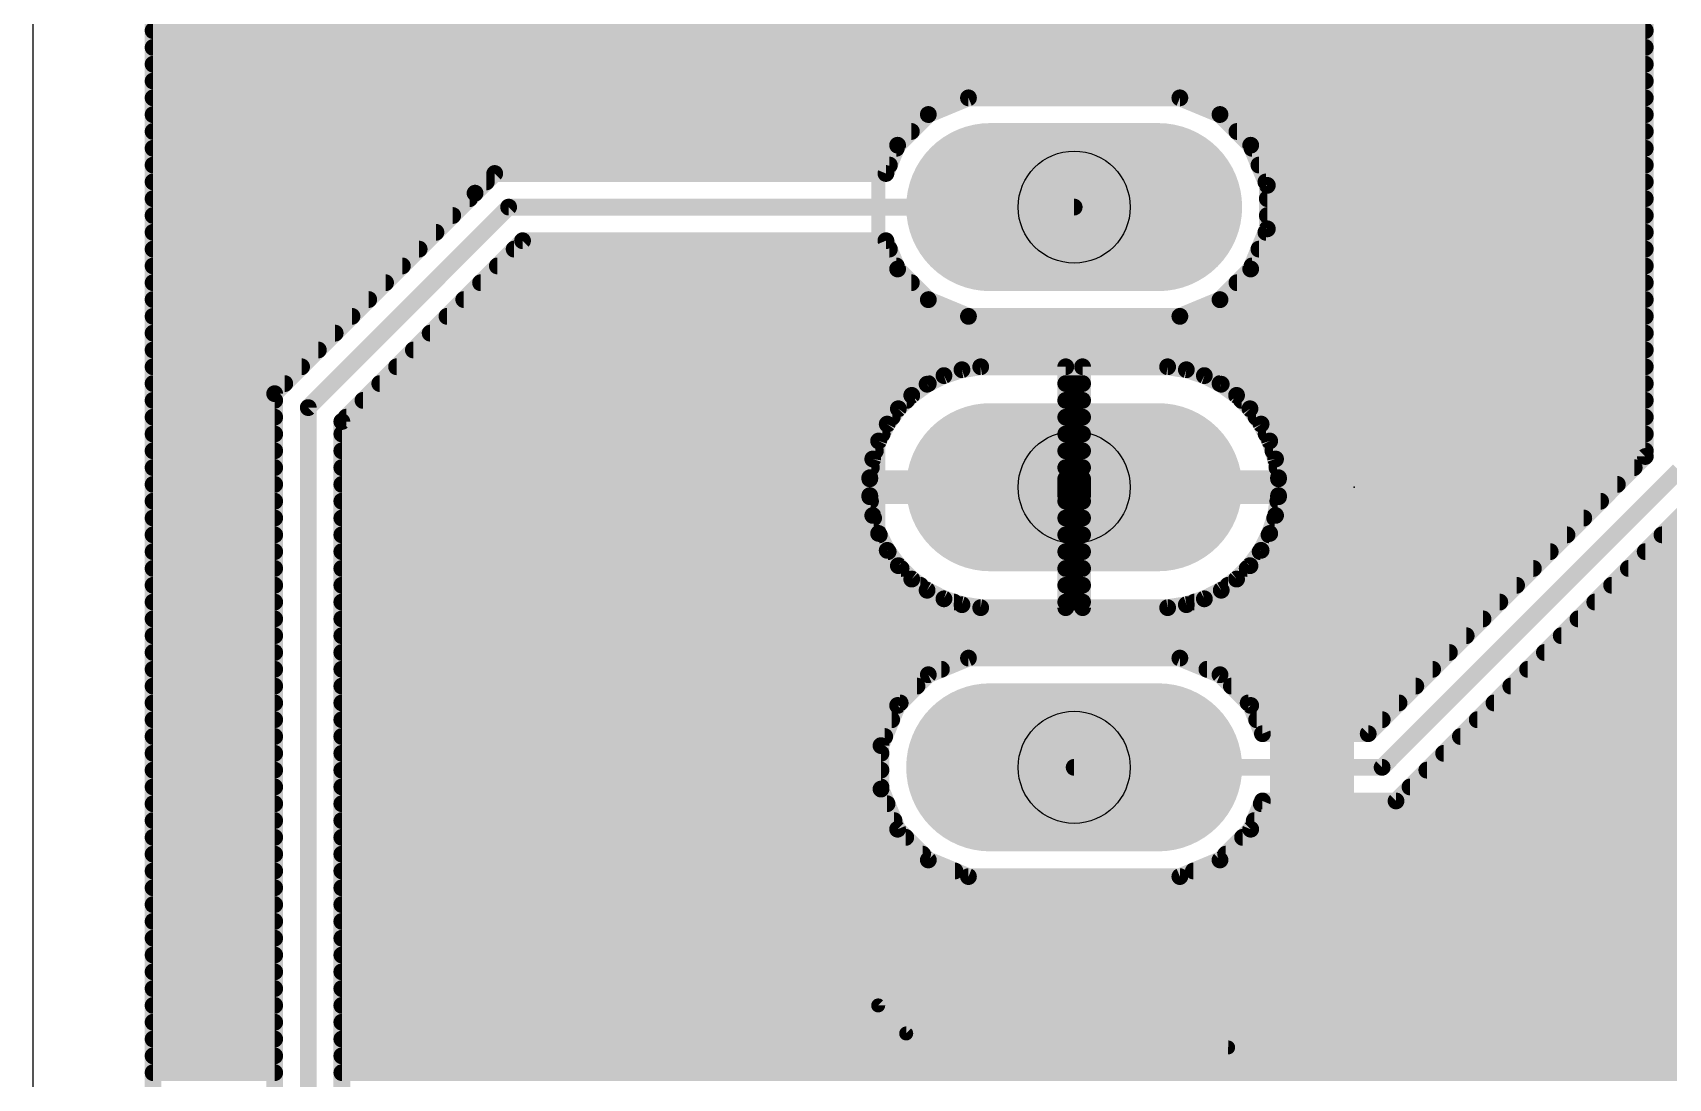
# Model space of a CAD drawing. Extents: x -0.1 to 57, y -0.1 to 41.
# Drawn here: x 0 to 14.84, y 19.91 to 29.39 of the extents above; entities that cross this region are included whole.
import ezdxf

# ---------------------------------------------------------------- set-up
doc = ezdxf.new("R2010")
doc.units = 0
for name, color, linetype in [('16', 175, 'CONTINUOUS'), ('17', 82, 'CONTINUOUS'), ('20', 30, 'CONTINUOUS'), ('21', 253, 'CONTINUOUS'), ('23', 7, 'CONTINUOUS'), ('44', 253, 'CONTINUOUS')]:
    doc.layers.add(name, color=color, linetype=linetype)

# ---------------------------------------------------------------- blocks, each defined once
blk = doc.blocks.new('RECT')
blk.add_solid([(-0.5, -0.5), (0.5, -0.5), (-0.5, 0.5), (0.5, 0.5)])
blk = doc.blocks.new('LONGP100')
at = {"const_width": 1}
blk.add_lwpolyline([(-0.5, 0), (0.5, 0)], dxfattribs=at)
at = {"const_width": 0.5}
for points in [[(-0.5, 0.25, 1), (-0.5, -0.25)], [(0.5, -0.25, 1), (0.5, 0.25)]]:
    blk.add_lwpolyline(points, format="xyb", dxfattribs=at)

msp = doc.modelspace()

# ---------------------------------------------------------------- linework, layer by layer
at = {"layer": '16', "const_width": 0.1524}
for points in [[(1.0922, 1.0929), (1.0922, 39.9078)], [(14.6304, 29.7695), (14.6304, 25.5517)], [(1.0922, 29.4132), (14.6304, 29.4132)], [(1.0922, 29.2608), (14.6304, 29.2608)], [(1.0922, 29.1084), (14.6304, 29.1084)], [(1.0922, 28.956), (14.6304, 28.956)], [(1.0922, 28.8036), (14.6304, 28.8036)], [(8.4898, 28.8036), (8.1257, 28.6528)], [(10.4078, 28.8036), (8.4898, 28.8036)], [(10.7719, 28.6528), (10.4078, 28.8036)], [(1.0922, 28.6512), (8.1241, 28.6512)], [(8.1257, 28.6528), (7.847, 28.3741)], [(11.0506, 28.3741), (10.7719, 28.6528)], [(10.7735, 28.6512), (14.6304, 28.6512)], [(1.0922, 28.4988), (7.9717, 28.4988)], [(10.9259, 28.4988), (14.6304, 28.4988)], [(1.0922, 28.3464), (7.8355, 28.3464)], [(7.847, 28.3741), (7.7408, 28.1178)], [(11.2014, 28.01), (11.0506, 28.3741)], [(11.0621, 28.3464), (14.6304, 28.3464)], [(1.0922, 28.194), (7.7724, 28.194)], [(11.1252, 28.194), (14.6304, 28.194)], [(1.0922, 28.0416), (4.1155, 28.0416)], [(4.1917, 28.1178), (4.0132, 27.9393)], [(7.7408, 28.1178), (4.1917, 28.1178)], [(11.1883, 28.0416), (14.6304, 28.0416)], [(11.2014, 27.616), (11.2014, 28.01)], [(1.0922, 27.8892), (3.9632, 27.8892)], [(4.0132, 27.9392), (2.1952, 26.1212)], [(4.0132, 27.9393), (4.0132, 27.9392)], [(11.2014, 27.8892), (14.6304, 27.8892)], [(1.0922, 27.7368), (3.8108, 27.7368)], [(2.5, 25.995), (4.318, 27.813)], [(4.318, 27.813), (9.4488, 27.813)], [(11.2014, 27.7368), (14.6304, 27.7368)], [(1.0922, 27.5844), (3.6584, 27.5844)], [(11.0506, 27.2519), (11.2014, 27.616)], [(11.1883, 27.5844), (14.6304, 27.5844)], [(1.0922, 27.432), (3.506, 27.432)], [(2.8048, 25.8687), (4.4442, 27.5082)], [(4.368, 27.432), (7.7724, 27.432)], [(4.4442, 27.5082), (7.7408, 27.5082)], [(7.7408, 27.5082), (7.847, 27.2519)], [(11.1252, 27.432), (14.6304, 27.432)], [(1.0922, 27.2796), (3.3536, 27.2796)], [(4.2156, 27.2796), (7.8355, 27.2796)], [(7.847, 27.2519), (8.1257, 26.9732)], [(10.7719, 26.9732), (11.0506, 27.2519)], [(11.0621, 27.2796), (14.6304, 27.2796)], [(1.0922, 27.1272), (3.2012, 27.1272)], [(4.0632, 27.1272), (7.9717, 27.1272)], [(10.9259, 27.1272), (14.6304, 27.1272)], [(1.0922, 26.9748), (3.0488, 26.9748)], [(3.9108, 26.9748), (8.1241, 26.9748)], [(8.1257, 26.9732), (8.4898, 26.8224)], [(10.4078, 26.8224), (10.7719, 26.9732)], [(10.7735, 26.9748), (14.6304, 26.9748)], [(1.0922, 26.8224), (2.8964, 26.8224)], [(3.7584, 26.8224), (8.4898, 26.8224)], [(8.4898, 26.8224), (10.4078, 26.8224)], [(10.4078, 26.8224), (14.6304, 26.8224)], [(1.0922, 26.67), (2.744, 26.67)], [(3.606, 26.67), (14.6304, 26.67)], [(1.0922, 26.5176), (2.5916, 26.5176)], [(3.4536, 26.5176), (14.6304, 26.5176)], [(1.0922, 26.3652), (2.4392, 26.3652)], [(3.3012, 26.3652), (14.6304, 26.3652)], [(8.431, 26.3383), (8.2675, 26.2852)], [(8.6008, 26.3652), (8.431, 26.3383)], [(9.3726, 26.3652), (8.6008, 26.3652)], [(9.3726, 25.3492), (9.3726, 26.3652)], [(10.2968, 26.3652), (9.525, 26.3652)], [(9.525, 26.3652), (9.525, 25.3492)], [(10.4666, 26.3383), (10.2968, 26.3652)], [(10.6301, 26.2852), (10.4666, 26.3383)], [(1.0922, 26.2128), (2.2868, 26.2128)], [(3.1488, 26.2128), (8.1255, 26.2128)], [(8.1144, 26.2071), (7.9753, 26.1061)], [(8.2675, 26.2852), (8.1144, 26.2071)], [(9.3726, 26.2128), (9.525, 26.2128)], [(10.7832, 26.2071), (10.6301, 26.2852)], [(10.7721, 26.2128), (14.6304, 26.2128)], [(10.9223, 26.1061), (10.7832, 26.2071)], [(1.0922, 26.0604), (2.1952, 26.0604)], [(2.1952, 26.1212), (2.1952, 6.1663)], [(2.9964, 26.0604), (7.9296, 26.0604)], [(7.9753, 26.1061), (7.8537, 25.9845)], [(9.3726, 26.0604), (9.525, 26.0604)], [(11.0439, 25.9845), (10.9223, 26.1061)], [(10.968, 26.0604), (14.6304, 26.0604)], [(1.0922, 25.908), (2.1952, 25.908)], [(2.5, 4.1806), (2.5, 25.995)], [(2.844, 25.908), (7.7981, 25.908)], [(7.8537, 25.9845), (7.7527, 25.8454)], [(9.3726, 25.908), (9.525, 25.908)], [(11.1449, 25.8454), (11.0439, 25.9845)], [(11.0995, 25.908), (14.6304, 25.908)], [(1.0922, 25.7556), (2.1952, 25.7556)], [(2.8048, 6.1663), (2.8048, 25.8687)], [(2.8048, 25.7556), (7.7069, 25.7556)], [(7.7527, 25.8454), (7.6746, 25.6923)], [(9.3726, 25.7556), (9.525, 25.7556)], [(11.223, 25.6923), (11.1449, 25.8454)], [(11.1907, 25.7556), (14.6304, 25.7556)], [(1.0922, 25.6032), (2.1952, 25.6032)], [(2.8048, 25.6032), (7.6457, 25.6032)], [(7.6746, 25.6923), (7.6215, 25.5288)], [(9.3726, 25.6032), (9.525, 25.6032)], [(11.2761, 25.5288), (11.223, 25.6923)], [(11.2519, 25.6032), (14.6304, 25.6032)], [(1.0922, 25.4508), (2.1952, 25.4508)], [(2.8048, 25.4508), (7.6091, 25.4508)], [(7.6215, 25.5288), (7.5946, 25.359)], [(9.3726, 25.4508), (9.525, 25.4508)], [(11.303, 25.359), (11.2761, 25.5288)], [(11.2885, 25.4508), (14.5296, 25.4508)], [(14.6304, 25.5517), (12.1165, 23.0378)], [(7.5946, 25.359), (7.5946, 25.3492)], [(7.5946, 25.3492), (9.3726, 25.3492)], [(9.525, 25.3492), (9.3726, 25.3492)], [(9.3726, 25.3492), (9.3726, 25.1968)], [(9.525, 25.1968), (9.525, 25.3492)], [(9.525, 25.3492), (11.303, 25.3492)], [(11.303, 25.3492), (11.303, 25.359)], [(12.2428, 22.733), (14.9352, 25.4254)], [(1.0922, 25.2984), (2.1952, 25.2984)], [(2.8048, 25.2984), (9.3726, 25.2984)], [(9.3726, 25.1968), (7.5946, 25.1968)], [(7.5946, 25.1968), (7.5946, 25.187)], [(7.5946, 25.187), (7.6215, 25.0172)], [(9.3726, 24.1808), (9.3726, 25.1968)], [(9.3726, 25.1968), (9.525, 25.1968)], [(9.525, 25.2984), (14.3772, 25.2984)], [(11.303, 25.1968), (9.525, 25.1968)], [(9.525, 25.1968), (9.525, 24.1808)], [(11.2761, 25.0172), (11.303, 25.187)], [(11.303, 25.187), (11.303, 25.1968)], [(1.0922, 25.146), (2.1952, 25.146)], [(2.8048, 25.146), (7.6011, 25.146)], [(7.6215, 25.0172), (7.6746, 24.8537)], [(9.3726, 25.146), (9.525, 25.146)], [(11.223, 24.8537), (11.2761, 25.0172)], [(11.2965, 25.146), (14.2248, 25.146)], [(12.3691, 22.4282), (15.0615, 25.1206)], [(1.0922, 24.9936), (2.1952, 24.9936)], [(2.8048, 24.9936), (7.6292, 24.9936)], [(7.6746, 24.8537), (7.7527, 24.7006)], [(9.3726, 24.9936), (9.525, 24.9936)], [(11.1449, 24.7006), (11.223, 24.8537)], [(11.2684, 24.9936), (14.0724, 24.9936)], [(1.0922, 24.8412), (2.1952, 24.8412)], [(2.8048, 24.8412), (7.681, 24.8412)], [(9.3726, 24.8412), (9.525, 24.8412)], [(11.2166, 24.8412), (13.92, 24.8412)], [(14.782, 24.8412), (55.8802, 24.8412)], [(1.0922, 24.6888), (2.1952, 24.6888)], [(2.8048, 24.6888), (7.7612, 24.6888)], [(7.7527, 24.7006), (7.8537, 24.5615)], [(7.8537, 24.5615), (7.9753, 24.4399)], [(9.3726, 24.6888), (9.525, 24.6888)], [(10.9223, 24.4399), (11.0439, 24.5615)], [(11.0439, 24.5615), (11.1449, 24.7006)], [(11.1364, 24.6888), (13.7675, 24.6888)], [(14.6296, 24.6888), (55.8799, 24.6888)], [(1.0922, 24.5364), (2.1952, 24.5364)], [(2.8048, 24.5364), (7.8788, 24.5364)], [(7.9753, 24.4399), (8.1144, 24.3389)], [(9.3726, 24.5364), (9.525, 24.5364)], [(10.7832, 24.3389), (10.9223, 24.4399)], [(11.0188, 24.5364), (13.6151, 24.5364)], [(14.4773, 24.5364), (55.8797, 24.5364)], [(1.0922, 24.384), (2.1952, 24.384)], [(2.8048, 24.384), (8.0522, 24.384)], [(8.1144, 24.3389), (8.2675, 24.2608)], [(8.2675, 24.2608), (8.431, 24.2077)], [(9.3726, 24.384), (9.525, 24.384)], [(10.4666, 24.2077), (10.6301, 24.2608)], [(10.6301, 24.2608), (10.7832, 24.3389)], [(10.8454, 24.384), (13.4627, 24.384)], [(14.3249, 24.384), (55.8794, 24.384)], [(1.0922, 24.2316), (2.1952, 24.2316)], [(2.8048, 24.2316), (8.3575, 24.2316)], [(8.431, 24.2077), (8.6008, 24.1808)], [(8.6008, 24.1808), (9.3726, 24.1808)], [(9.3726, 24.2316), (9.525, 24.2316)], [(9.525, 24.1808), (10.2968, 24.1808)], [(10.2968, 24.1808), (10.4666, 24.2077)], [(10.5401, 24.2316), (13.3104, 24.2316)], [(14.1725, 24.2316), (55.8791, 24.2316)], [(1.0922, 24.0792), (2.1952, 24.0792)], [(2.8048, 24.0792), (13.158, 24.0792)], [(14.0201, 24.0792), (55.8789, 24.0792)], [(1.0922, 23.9268), (2.1952, 23.9268)], [(2.8048, 23.9268), (13.0056, 23.9268)], [(13.8677, 23.9268), (55.8786, 23.9268)], [(1.0922, 23.7744), (2.1952, 23.7744)], [(2.8048, 23.7744), (12.8532, 23.7744)], [(8.4898, 23.7236), (8.1257, 23.5728)], [(10.4078, 23.7236), (8.4898, 23.7236)], [(10.7719, 23.5728), (10.4078, 23.7236)], [(13.7153, 23.7744), (55.8784, 23.7744)], [(1.0922, 23.622), (2.1952, 23.622)], [(2.8048, 23.622), (8.2445, 23.622)], [(8.1257, 23.5728), (7.847, 23.2941)], [(10.6531, 23.622), (12.7008, 23.622)], [(11.0506, 23.2941), (10.7719, 23.5728)], [(13.5629, 23.622), (55.8781, 23.622)], [(1.0922, 23.4696), (2.1952, 23.4696)], [(2.8048, 23.4696), (8.0225, 23.4696)], [(10.8751, 23.4696), (12.5484, 23.4696)], [(13.4105, 23.4696), (55.8778, 23.4696)], [(1.0922, 23.3172), (2.1952, 23.3172)], [(2.8048, 23.3172), (7.8701, 23.3172)], [(7.847, 23.2941), (7.6962, 22.93)], [(11.0275, 23.3172), (12.396, 23.3172)], [(11.1568, 23.0378), (11.0506, 23.2941)], [(13.2581, 23.3172), (55.8776, 23.3172)], [(1.0922, 23.1648), (2.1952, 23.1648)], [(2.8048, 23.1648), (7.7934, 23.1648)], [(11.1042, 23.1648), (12.2436, 23.1648)], [(13.1057, 23.1648), (55.8773, 23.1648)], [(1.0922, 23.0124), (2.1952, 23.0124)], [(2.8048, 23.0124), (7.7303, 23.0124)], [(7.6962, 22.93), (7.6962, 22.536)], [(12.1165, 23.0378), (11.1568, 23.0378)], [(12.9533, 23.0124), (55.8771, 23.0124)], [(1.0922, 22.86), (2.1952, 22.86)], [(2.8048, 22.86), (7.6962, 22.86)], [(12.8009, 22.86), (55.8768, 22.86)], [(1.0922, 22.7076), (2.1952, 22.7076)], [(2.8048, 22.7076), (7.6962, 22.7076)], [(9.4488, 22.733), (12.2428, 22.733)], [(12.6485, 22.7076), (55.8765, 22.7076)], [(1.0922, 22.5552), (2.1952, 22.5552)], [(2.8048, 22.5552), (7.6962, 22.5552)], [(7.6962, 22.536), (7.847, 22.1719)], [(12.4961, 22.5552), (55.8763, 22.5552)], [(1.0922, 22.4028), (2.1952, 22.4028)], [(2.8048, 22.4028), (7.7514, 22.4028)], [(11.0506, 22.1719), (11.1568, 22.4282)], [(11.1462, 22.4028), (55.876, 22.4028)], [(11.1568, 22.4282), (12.3691, 22.4282)], [(1.0922, 22.2504), (2.1952, 22.2504)], [(2.8048, 22.2504), (7.8145, 22.2504)], [(11.0831, 22.2504), (55.8758, 22.2504)], [(1.0922, 22.098), (2.1952, 22.098)], [(2.8048, 22.098), (7.9209, 22.098)], [(7.847, 22.1719), (8.1257, 21.8932)], [(10.7719, 21.8932), (11.0506, 22.1719)], [(10.9767, 22.098), (55.8755, 22.098)], [(1.0922, 21.9456), (2.1952, 21.9456)], [(2.8048, 21.9456), (8.0733, 21.9456)], [(8.1257, 21.8932), (8.4898, 21.7424)], [(10.4078, 21.7424), (10.7719, 21.8932)], [(10.8243, 21.9456), (35.6302, 21.9456)], [(1.0922, 21.7932), (2.1952, 21.7932)], [(2.8048, 21.7932), (8.3671, 21.7932)], [(8.4898, 21.7424), (10.4078, 21.7424)], [(10.5305, 21.7932), (35.4778, 21.7932)], [(1.0922, 21.6408), (2.1952, 21.6408)], [(2.8048, 21.6408), (35.3254, 21.6408)], [(1.0922, 21.4884), (2.1952, 21.4884)], [(2.8048, 21.4884), (35.1912, 21.4884)], [(1.0922, 21.336), (2.1952, 21.336)], [(2.8048, 21.336), (35.1912, 21.336)], [(1.0922, 21.1836), (2.1952, 21.1836)], [(2.8048, 21.1836), (35.1912, 21.1836)], [(1.0922, 21.0312), (2.1952, 21.0312)], [(2.8048, 21.0312), (35.1912, 21.0312)], [(1.0922, 20.8788), (2.1952, 20.8788)], [(2.8048, 20.8788), (35.1912, 20.8788)], [(1.0922, 20.7264), (2.1952, 20.7264)], [(2.8048, 20.7264), (35.235, 20.7264)], [(1.0922, 20.574), (2.1952, 20.574)], [(2.8048, 20.574), (35.3874, 20.574)], [(1.0922, 20.4216), (2.1952, 20.4216)], [(2.8048, 20.4216), (35.5398, 20.4216)], [(1.0922, 20.2692), (2.1952, 20.2692)], [(2.8048, 20.2692), (35.6922, 20.2692)], [(1.0922, 20.1168), (2.1952, 20.1168)], [(2.8048, 20.1168), (40.3867, 20.1168)], [(1.0922, 19.9644), (2.1952, 19.9644)], [(2.8048, 19.9644), (40.5391, 19.9644)]]:
    msp.add_lwpolyline(points, dxfattribs=at)
at = {"layer": '16', "const_width": 0.0762}
for points in [[(1.0922, 29.4513, 1), (1.0922, 29.3751)], [(14.6304, 29.3751, 1), (14.6304, 29.4513)], [(1.0922, 29.2989, 1), (1.0922, 29.2227)], [(14.6304, 29.2227, 1), (14.6304, 29.2989)], [(1.0922, 29.1465, 1), (1.0922, 29.0703)], [(14.6304, 29.0703, 1), (14.6304, 29.1465)], [(1.0922, 28.9941, 1), (1.0922, 28.9179)], [(14.6304, 28.9179, 1), (14.6304, 28.9941)], [(1.0922, 28.8417, 1), (1.0922, 28.7655)], [(8.4898, 28.8417, 1), (8.4898, 28.7655)], [(8.5043, 28.7684, 1), (8.4752, 28.8388)], [(10.4224, 28.8388, 1), (10.3933, 28.7684)], [(10.4078, 28.7655, 1), (10.4078, 28.8417)], [(14.6304, 28.7655, 1), (14.6304, 28.8417)], [(1.0922, 28.6893, 1), (1.0922, 28.6131)], [(8.1111, 28.688, 1), (8.1402, 28.6176)], [(8.1526, 28.6258, 1), (8.0987, 28.6797)], [(8.1241, 28.6131, 1), (8.1241, 28.6893)], [(10.7989, 28.6797, 1), (10.745, 28.6258)], [(10.7735, 28.6893, 1), (10.7735, 28.6131)], [(10.7573, 28.6176, 1), (10.7865, 28.688)], [(14.6304, 28.6131, 1), (14.6304, 28.6893)], [(1.0922, 28.5369, 1), (1.0922, 28.4607)], [(7.9717, 28.4607, 1), (7.9717, 28.5369)], [(10.9259, 28.5369, 1), (10.9259, 28.4607)], [(14.6304, 28.4607, 1), (14.6304, 28.5369)], [(1.0922, 28.3845, 1), (1.0922, 28.3083)], [(7.8201, 28.4011, 1), (7.874, 28.3472)], [(7.8822, 28.3595, 1), (7.8118, 28.3887)], [(7.8355, 28.3083, 1), (7.8355, 28.3845)], [(11.0858, 28.3887, 1), (11.0154, 28.3595)], [(11.0236, 28.3472, 1), (11.0775, 28.4011)], [(11.0621, 28.3845, 1), (11.0621, 28.3083)], [(14.6304, 28.3083, 1), (14.6304, 28.3845)], [(1.0922, 28.2321, 1), (1.0922, 28.1559)], [(7.7724, 28.1559, 1), (7.7724, 28.2321)], [(11.1252, 28.2321, 1), (11.1252, 28.1559)], [(14.6304, 28.1559, 1), (14.6304, 28.2321)], [(1.0922, 28.0797, 1), (1.0922, 28.0035)], [(4.1155, 28.0035, 1), (4.1155, 28.0797)], [(4.1917, 28.1559, 1), (4.1917, 28.0797)], [(4.2187, 28.0909, 1), (4.1648, 28.1447)], [(7.7056, 28.1324, 1), (7.776, 28.1032)], [(7.7408, 28.0797, 1), (7.7408, 28.1559)], [(11.1883, 28.0797, 1), (11.1883, 28.0035)], [(11.2395, 28.01, 1), (11.1633, 28.01)], [(11.1662, 27.9955, 1), (11.2366, 28.0246)], [(14.6304, 28.0035, 1), (14.6304, 28.0797)], [(1.0922, 27.9273, 1), (1.0922, 27.8511)], [(3.9632, 27.8511, 1), (3.9632, 27.9273)], [(4.0513, 27.9393, 1), (3.9751, 27.9393)], [(3.9863, 27.9662, 1), (4.0401, 27.9123)], [(3.9751, 27.9392, 1), (4.0513, 27.9392)], [(4.0401, 27.9123, 1), (3.9863, 27.9662)], [(11.2014, 27.9273, 1), (11.2014, 27.8511)], [(14.6304, 27.8511, 1), (14.6304, 27.9273)], [(1.0922, 27.7749, 1), (1.0922, 27.6987)], [(3.8108, 27.6987, 1), (3.8108, 27.7749)], [(4.318, 27.8511, 1), (4.318, 27.7749)], [(4.3449, 27.7861, 1), (4.2911, 27.8399)], [(9.4488, 27.7749, 1), (9.4488, 27.8511)], [(11.2014, 27.7749, 1), (11.2014, 27.6987)], [(14.6304, 27.6987, 1), (14.6304, 27.7749)], [(1.0922, 27.6225, 1), (1.0922, 27.5463)], [(3.6584, 27.5463, 1), (3.6584, 27.6225)], [(11.1883, 27.6225, 1), (11.1883, 27.5463)], [(11.1633, 27.616, 1), (11.2395, 27.616)], [(11.2366, 27.6014, 1), (11.1662, 27.6305)], [(14.6304, 27.5463, 1), (14.6304, 27.6225)], [(1.0922, 27.4701, 1), (1.0922, 27.3939)], [(3.506, 27.3939, 1), (3.506, 27.4701)], [(4.368, 27.4701, 1), (4.368, 27.3939)], [(4.4442, 27.5463, 1), (4.4442, 27.4701)], [(4.4712, 27.4813, 1), (4.4173, 27.5351)], [(7.776, 27.5228, 1), (7.7056, 27.4936)], [(7.7408, 27.4701, 1), (7.7408, 27.5463)], [(7.7724, 27.3939, 1), (7.7724, 27.4701)], [(11.1252, 27.4701, 1), (11.1252, 27.3939)], [(14.6304, 27.3939, 1), (14.6304, 27.4701)], [(1.0922, 27.3177, 1), (1.0922, 27.2415)], [(3.3536, 27.2415, 1), (3.3536, 27.3177)], [(4.2156, 27.3177, 1), (4.2156, 27.2415)], [(7.874, 27.2788, 1), (7.8201, 27.2249)], [(7.8118, 27.2373, 1), (7.8822, 27.2664)], [(7.8355, 27.2415, 1), (7.8355, 27.3177)], [(11.0154, 27.2664, 1), (11.0858, 27.2373)], [(11.0775, 27.2249, 1), (11.0236, 27.2788)], [(11.0621, 27.3177, 1), (11.0621, 27.2415)], [(14.6304, 27.2415, 1), (14.6304, 27.3177)], [(1.0922, 27.1653, 1), (1.0922, 27.0891)], [(3.2012, 27.0891, 1), (3.2012, 27.1653)], [(4.0632, 27.1653, 1), (4.0632, 27.0891)], [(7.9717, 27.0891, 1), (7.9717, 27.1653)], [(10.9259, 27.1653, 1), (10.9259, 27.0891)], [(14.6304, 27.0891, 1), (14.6304, 27.1653)], [(1.0922, 27.0129, 1), (1.0922, 26.9367)], [(3.0488, 26.9367, 1), (3.0488, 27.0129)], [(3.9108, 27.0129, 1), (3.9108, 26.9367)], [(8.1402, 27.0084, 1), (8.1111, 26.938)], [(8.0987, 26.9463, 1), (8.1526, 27.0002)], [(8.1241, 26.9367, 1), (8.1241, 27.0129)], [(10.745, 27.0002, 1), (10.7989, 26.9463)], [(10.7735, 27.0129, 1), (10.7735, 26.9367)], [(10.7865, 26.938, 1), (10.7573, 27.0084)], [(14.6304, 26.9367, 1), (14.6304, 27.0129)], [(1.0922, 26.8605, 1), (1.0922, 26.7843)], [(2.8964, 26.7843, 1), (2.8964, 26.8605)], [(3.7584, 26.8605, 1), (3.7584, 26.7843)], [(8.4898, 26.8605, 1), (8.4898, 26.7843)], [(8.4752, 26.7872, 1), (8.5043, 26.8576)], [(8.4898, 26.7843, 1), (8.4898, 26.8605)], [(10.4078, 26.8605, 1), (10.4078, 26.7843)], [(10.3933, 26.8576, 1), (10.4224, 26.7872)], [(10.4078, 26.7843, 1), (10.4078, 26.8605)], [(14.6304, 26.7843, 1), (14.6304, 26.8605)], [(1.0922, 26.7081, 1), (1.0922, 26.6319)], [(2.744, 26.6319, 1), (2.744, 26.7081)], [(3.606, 26.7081, 1), (3.606, 26.6319)], [(14.6304, 26.6319, 1), (14.6304, 26.7081)], [(1.0922, 26.5557, 1), (1.0922, 26.4795)], [(2.5916, 26.4795, 1), (2.5916, 26.5557)], [(3.4536, 26.5557, 1), (3.4536, 26.4795)], [(14.6304, 26.4795, 1), (14.6304, 26.5557)], [(1.0922, 26.4033, 1), (1.0922, 26.3271)], [(2.4392, 26.3271, 1), (2.4392, 26.4033)], [(3.3012, 26.4033, 1), (3.3012, 26.3271)], [(8.4251, 26.3759, 1), (8.437, 26.3007)], [(8.4428, 26.3021, 1), (8.4193, 26.3745)], [(8.6008, 26.4033, 1), (8.6008, 26.3271)], [(8.6068, 26.3276, 1), (8.5949, 26.4028)], [(9.4107, 26.3652, 1), (9.3345, 26.3652)], [(9.3726, 26.3271, 1), (9.3726, 26.4033)], [(9.525, 26.4033, 1), (9.525, 26.3271)], [(9.5631, 26.3652, 1), (9.4869, 26.3652)], [(10.3027, 26.4028, 1), (10.2908, 26.3276)], [(10.2968, 26.3271, 1), (10.2968, 26.4033)], [(10.4783, 26.3745, 1), (10.4548, 26.3021)], [(10.4606, 26.3007, 1), (10.4725, 26.3759)], [(14.6304, 26.3271, 1), (14.6304, 26.4033)], [(1.0922, 26.2509, 1), (1.0922, 26.1747)], [(2.2868, 26.1747, 1), (2.2868, 26.2509)], [(3.1488, 26.2509, 1), (3.1488, 26.1747)], [(8.0971, 26.2411, 1), (8.1317, 26.1732)], [(8.1368, 26.1763, 1), (8.092, 26.238)], [(8.1255, 26.1747, 1), (8.1255, 26.2509)], [(8.2558, 26.3214, 1), (8.2793, 26.2489)], [(8.2848, 26.2512, 1), (8.2502, 26.3191)], [(9.3726, 26.2509, 1), (9.3726, 26.1747)], [(9.525, 26.1747, 1), (9.525, 26.2509)], [(10.6474, 26.3191, 1), (10.6128, 26.2512)], [(10.6183, 26.2489, 1), (10.6418, 26.3214)], [(10.7721, 26.2509, 1), (10.7721, 26.1747)], [(10.8056, 26.238, 1), (10.7608, 26.1763)], [(10.7659, 26.1732, 1), (10.8005, 26.2411)], [(14.6304, 26.1747, 1), (14.6304, 26.2509)], [(1.0922, 26.0985, 1), (1.0922, 26.0223)], [(2.2333, 26.1212, 1), (2.1571, 26.1212)], [(2.1683, 26.1482, 1), (2.2221, 26.0943)], [(2.1952, 26.0223, 1), (2.1952, 26.0985)], [(2.9964, 26.0985, 1), (2.9964, 26.0223)], [(7.9296, 26.0223, 1), (7.9296, 26.0985)], [(7.9529, 26.1369, 1), (7.9977, 26.0753)], [(8.0022, 26.0791, 1), (7.9483, 26.133)], [(9.3726, 26.0985, 1), (9.3726, 26.0223)], [(9.525, 26.0223, 1), (9.525, 26.0985)], [(10.9493, 26.133, 1), (10.8954, 26.0791)], [(10.8999, 26.0753, 1), (10.9447, 26.1369)], [(10.968, 26.0985, 1), (10.968, 26.0223)], [(14.6304, 26.0223, 1), (14.6304, 26.0985)], [(1.0922, 25.9461, 1), (1.0922, 25.8699)], [(2.1952, 25.8699, 1), (2.1952, 25.9461)], [(2.5381, 25.995, 1), (2.4619, 25.995)], [(2.4731, 26.0219, 1), (2.5269, 25.9681)], [(2.844, 25.9461, 1), (2.844, 25.8699)], [(7.7981, 25.8699, 1), (7.7981, 25.9461)], [(7.8268, 26.0115, 1), (7.8807, 25.9576)], [(7.8845, 25.9621, 1), (7.8229, 26.0069)], [(9.3726, 25.9461, 1), (9.3726, 25.8699)], [(9.525, 25.8699, 1), (9.525, 25.9461)], [(11.0747, 26.0069, 1), (11.0131, 25.9621)], [(11.0169, 25.9576, 1), (11.0708, 26.0115)], [(11.0995, 25.9461, 1), (11.0995, 25.8699)], [(14.6304, 25.8699, 1), (14.6304, 25.9461)], [(1.0922, 25.7937, 1), (1.0922, 25.7175)], [(2.1952, 25.7175, 1), (2.1952, 25.7937)], [(2.8429, 25.8687, 1), (2.7667, 25.8687)], [(2.7779, 25.8957, 1), (2.8317, 25.8418)], [(2.8048, 25.7937, 1), (2.8048, 25.7175)], [(7.7069, 25.7175, 1), (7.7069, 25.7937)], [(7.7218, 25.8678, 1), (7.7835, 25.823)], [(7.7866, 25.8281, 1), (7.7187, 25.8627)], [(9.3726, 25.7937, 1), (9.3726, 25.7175)], [(9.525, 25.7175, 1), (9.525, 25.7937)], [(11.1789, 25.8627, 1), (11.111, 25.8281)], [(11.1141, 25.823, 1), (11.1758, 25.8678)], [(11.1907, 25.7937, 1), (11.1907, 25.7175)], [(14.6304, 25.7175, 1), (14.6304, 25.7937)], [(1.0922, 25.6413, 1), (1.0922, 25.5651)], [(2.1952, 25.5651, 1), (2.1952, 25.6413)], [(2.8048, 25.6413, 1), (2.8048, 25.5651)], [(7.6407, 25.7096, 1), (7.7086, 25.675)], [(7.7109, 25.6805, 1), (7.6384, 25.704)], [(7.6457, 25.5651, 1), (7.6457, 25.6413)], [(9.3726, 25.6413, 1), (9.3726, 25.5651)], [(9.525, 25.5651, 1), (9.525, 25.6413)], [(11.2592, 25.704, 1), (11.1867, 25.6805)], [(11.189, 25.675, 1), (11.2569, 25.7096)], [(11.2519, 25.6413, 1), (11.2519, 25.5651)], [(14.6304, 25.5651, 1), (14.6304, 25.6413)], [(1.0922, 25.4889, 1), (1.0922, 25.4127)], [(2.1952, 25.4127, 1), (2.1952, 25.4889)], [(2.8048, 25.4889, 1), (2.8048, 25.4127)], [(7.5853, 25.5405, 1), (7.6577, 25.517)], [(7.6591, 25.5228, 1), (7.5839, 25.5347)], [(7.6091, 25.4127, 1), (7.6091, 25.4889)], [(9.3726, 25.4889, 1), (9.3726, 25.4127)], [(9.525, 25.4127, 1), (9.525, 25.4889)], [(11.3137, 25.5347, 1), (11.2385, 25.5228)], [(11.2399, 25.517, 1), (11.3123, 25.5405)], [(11.2885, 25.4889, 1), (11.2885, 25.4127)], [(14.5296, 25.4127, 1), (14.5296, 25.4889)], [(14.5923, 25.5517, 1), (14.6685, 25.5517)], [(14.6573, 25.5247, 1), (14.6035, 25.5786)], [(7.6327, 25.359, 1), (7.5565, 25.359)], [(7.5946, 25.3873, 1), (7.5946, 25.3111)], [(7.557, 25.3649, 1), (7.6322, 25.353)], [(7.5565, 25.3492, 1), (7.6327, 25.3492)], [(9.3726, 25.3873, 1), (9.3726, 25.3111)], [(9.4107, 25.3492, 1), (9.3345, 25.3492)], [(9.3345, 25.3492, 1), (9.4107, 25.3492)], [(9.3726, 25.3111, 1), (9.3726, 25.3873)], [(9.5631, 25.3492, 1), (9.4869, 25.3492)], [(9.525, 25.3873, 1), (9.525, 25.3111)], [(9.4869, 25.3492, 1), (9.5631, 25.3492)], [(9.525, 25.3111, 1), (9.525, 25.3873)], [(11.3411, 25.359, 1), (11.2649, 25.359)], [(11.2649, 25.3492, 1), (11.3411, 25.3492)], [(11.2654, 25.353, 1), (11.3406, 25.3649)], [(11.303, 25.3111, 1), (11.303, 25.3873)], [(1.0922, 25.3365, 1), (1.0922, 25.2603)], [(2.1952, 25.2603, 1), (2.1952, 25.3365)], [(2.8048, 25.3365, 1), (2.8048, 25.2603)], [(7.5946, 25.2349, 1), (7.5946, 25.1587)], [(7.6327, 25.1968, 1), (7.5565, 25.1968)], [(7.6322, 25.193, 1), (7.557, 25.1811)], [(9.4107, 25.1968, 1), (9.3345, 25.1968)], [(9.3726, 25.2349, 1), (9.3726, 25.1587)], [(9.3345, 25.1968, 1), (9.4107, 25.1968)], [(9.3726, 25.2603, 1), (9.3726, 25.3365)], [(9.3726, 25.1587, 1), (9.3726, 25.2349)], [(9.525, 25.3365, 1), (9.525, 25.2603)], [(9.525, 25.2349, 1), (9.525, 25.1587)], [(9.5631, 25.1968, 1), (9.4869, 25.1968)], [(9.4869, 25.1968, 1), (9.5631, 25.1968)], [(9.525, 25.1587, 1), (9.525, 25.2349)], [(11.3411, 25.1968, 1), (11.2649, 25.1968)], [(11.3406, 25.1811, 1), (11.2654, 25.193)], [(11.303, 25.1587, 1), (11.303, 25.2349)], [(14.3772, 25.2603, 1), (14.3772, 25.3365)], [(1.0922, 25.1841, 1), (1.0922, 25.1079)], [(2.1952, 25.1079, 1), (2.1952, 25.1841)], [(2.8048, 25.1841, 1), (2.8048, 25.1079)], [(7.5565, 25.187, 1), (7.6327, 25.187)], [(7.6577, 25.029, 1), (7.5853, 25.0055)], [(7.6011, 25.1079, 1), (7.6011, 25.1841)], [(9.3726, 25.1841, 1), (9.3726, 25.1079)], [(9.525, 25.1079, 1), (9.525, 25.1841)], [(11.3123, 25.0055, 1), (11.2399, 25.029)], [(11.2965, 25.1841, 1), (11.2965, 25.1079)], [(11.2649, 25.187, 1), (11.3411, 25.187)], [(14.2248, 25.1079, 1), (14.2248, 25.1841)], [(1.0922, 25.0317, 1), (1.0922, 24.9555)], [(2.1952, 24.9555, 1), (2.1952, 25.0317)], [(2.8048, 25.0317, 1), (2.8048, 24.9555)], [(7.5839, 25.0113, 1), (7.6591, 25.0232)], [(7.6292, 24.9555, 1), (7.6292, 25.0317)], [(7.7086, 24.871, 1), (7.6407, 24.8364)], [(9.3726, 25.0317, 1), (9.3726, 24.9555)], [(9.525, 24.9555, 1), (9.525, 25.0317)], [(11.2569, 24.8364, 1), (11.189, 24.871)], [(11.2684, 25.0317, 1), (11.2684, 24.9555)], [(11.2385, 25.0232, 1), (11.3137, 25.0113)], [(14.0724, 24.9555, 1), (14.0724, 25.0317)], [(1.0922, 24.8793, 1), (1.0922, 24.8031)], [(2.1952, 24.8031, 1), (2.1952, 24.8793)], [(2.8048, 24.8793, 1), (2.8048, 24.8031)], [(7.6384, 24.842, 1), (7.7109, 24.8655)], [(7.681, 24.8031, 1), (7.681, 24.8793)], [(9.3726, 24.8793, 1), (9.3726, 24.8031)], [(9.525, 24.8031, 1), (9.525, 24.8793)], [(11.2166, 24.8793, 1), (11.2166, 24.8031)], [(11.1867, 24.8655, 1), (11.2592, 24.842)], [(13.92, 24.8031, 1), (13.92, 24.8793)], [(14.782, 24.8793, 1), (14.782, 24.8031)], [(1.0922, 24.7269, 1), (1.0922, 24.6507)], [(2.1952, 24.6507, 1), (2.1952, 24.7269)], [(2.8048, 24.7269, 1), (2.8048, 24.6507)], [(7.7835, 24.723, 1), (7.7218, 24.6782)], [(7.7187, 24.6833, 1), (7.7866, 24.7179)], [(7.7612, 24.6507, 1), (7.7612, 24.7269)], [(7.8807, 24.5884, 1), (7.8268, 24.5345)], [(9.3726, 24.7269, 1), (9.3726, 24.6507)], [(9.525, 24.6507, 1), (9.525, 24.7269)], [(11.0708, 24.5345, 1), (11.0169, 24.5884)], [(11.1364, 24.7269, 1), (11.1364, 24.6507)], [(11.111, 24.7179, 1), (11.1789, 24.6833)], [(11.1758, 24.6782, 1), (11.1141, 24.723)], [(13.7675, 24.6507, 1), (13.7675, 24.7269)], [(14.6296, 24.7269, 1), (14.6296, 24.6507)], [(1.0922, 24.5745, 1), (1.0922, 24.4983)], [(2.1952, 24.4983, 1), (2.1952, 24.5745)], [(2.8048, 24.5745, 1), (2.8048, 24.4983)], [(7.8229, 24.5391, 1), (7.8845, 24.5839)], [(7.8788, 24.4983, 1), (7.8788, 24.5745)], [(7.9977, 24.4707, 1), (7.9529, 24.4091)], [(7.9483, 24.413, 1), (8.0022, 24.4669)], [(9.3726, 24.5745, 1), (9.3726, 24.4983)], [(9.525, 24.4983, 1), (9.525, 24.5745)], [(10.8954, 24.4669, 1), (10.9493, 24.413)], [(10.9447, 24.4091, 1), (10.8999, 24.4707)], [(11.0188, 24.5745, 1), (11.0188, 24.4983)], [(11.0131, 24.5839, 1), (11.0747, 24.5391)], [(13.6151, 24.4983, 1), (13.6151, 24.5745)], [(14.4773, 24.5745, 1), (14.4773, 24.4983)], [(1.0922, 24.4221, 1), (1.0922, 24.3459)], [(2.1952, 24.3459, 1), (2.1952, 24.4221)], [(2.8048, 24.4221, 1), (2.8048, 24.3459)], [(8.0522, 24.3459, 1), (8.0522, 24.4221)], [(8.1317, 24.3728, 1), (8.0971, 24.3049)], [(8.092, 24.308, 1), (8.1368, 24.3697)], [(8.2793, 24.2971, 1), (8.2558, 24.2246)], [(9.3726, 24.4221, 1), (9.3726, 24.3459)], [(9.525, 24.3459, 1), (9.525, 24.4221)], [(10.6418, 24.2246, 1), (10.6183, 24.2971)], [(10.7608, 24.3697, 1), (10.8056, 24.308)], [(10.8005, 24.3049, 1), (10.7659, 24.3728)], [(10.8454, 24.4221, 1), (10.8454, 24.3459)], [(13.4627, 24.3459, 1), (13.4627, 24.4221)], [(14.3249, 24.4221, 1), (14.3249, 24.3459)], [(1.0922, 24.2697, 1), (1.0922, 24.1935)], [(2.1952, 24.1935, 1), (2.1952, 24.2697)], [(2.8048, 24.2697, 1), (2.8048, 24.1935)], [(8.2502, 24.2269, 1), (8.2848, 24.2948)], [(8.3575, 24.1935, 1), (8.3575, 24.2697)], [(8.437, 24.2453, 1), (8.4251, 24.1701)], [(8.4193, 24.1715, 1), (8.4428, 24.2439)], [(8.6008, 24.2189, 1), (8.6008, 24.1427)], [(8.5949, 24.1432, 1), (8.6068, 24.2184)], [(9.3726, 24.2697, 1), (9.3726, 24.1935)], [(9.3345, 24.1808, 1), (9.4107, 24.1808)], [(9.3726, 24.1427, 1), (9.3726, 24.2189)], [(9.525, 24.2189, 1), (9.525, 24.1427)], [(9.4869, 24.1808, 1), (9.5631, 24.1808)], [(9.525, 24.1935, 1), (9.525, 24.2697)], [(10.2908, 24.2184, 1), (10.3027, 24.1432)], [(10.2968, 24.1427, 1), (10.2968, 24.2189)], [(10.4548, 24.2439, 1), (10.4783, 24.1715)], [(10.4725, 24.1701, 1), (10.4606, 24.2453)], [(10.5401, 24.2697, 1), (10.5401, 24.1935)], [(10.6128, 24.2948, 1), (10.6474, 24.2269)], [(13.3104, 24.1935, 1), (13.3104, 24.2697)], [(14.1725, 24.2697, 1), (14.1725, 24.1935)], [(1.0922, 24.1173, 1), (1.0922, 24.0411)], [(2.1952, 24.0411, 1), (2.1952, 24.1173)], [(2.8048, 24.1173, 1), (2.8048, 24.0411)], [(13.158, 24.0411, 1), (13.158, 24.1173)], [(14.0201, 24.1173, 1), (14.0201, 24.0411)], [(1.0922, 23.9649, 1), (1.0922, 23.8887)], [(2.1952, 23.8887, 1), (2.1952, 23.9649)], [(2.8048, 23.9649, 1), (2.8048, 23.8887)], [(13.0056, 23.8887, 1), (13.0056, 23.9649)], [(13.8677, 23.9649, 1), (13.8677, 23.8887)], [(1.0922, 23.8125, 1), (1.0922, 23.7363)], [(2.1952, 23.7363, 1), (2.1952, 23.8125)], [(2.8048, 23.8125, 1), (2.8048, 23.7363)], [(8.4898, 23.7617, 1), (8.4898, 23.6855)], [(8.5043, 23.6884, 1), (8.4752, 23.7588)], [(10.4224, 23.7588, 1), (10.3933, 23.6884)], [(10.4078, 23.6855, 1), (10.4078, 23.7617)], [(12.8532, 23.7363, 1), (12.8532, 23.8125)], [(13.7153, 23.8125, 1), (13.7153, 23.7363)], [(1.0922, 23.6601, 1), (1.0922, 23.5839)], [(2.1952, 23.5839, 1), (2.1952, 23.6601)], [(2.8048, 23.6601, 1), (2.8048, 23.5839)], [(8.1111, 23.608, 1), (8.1402, 23.5376)], [(8.1526, 23.5458, 1), (8.0987, 23.5997)], [(8.2445, 23.5839, 1), (8.2445, 23.6601)], [(10.6531, 23.6601, 1), (10.6531, 23.5839)], [(10.7989, 23.5997, 1), (10.745, 23.5458)], [(10.7573, 23.5376, 1), (10.7865, 23.608)], [(12.7008, 23.5839, 1), (12.7008, 23.6601)], [(13.5629, 23.6601, 1), (13.5629, 23.5839)], [(1.0922, 23.5077, 1), (1.0922, 23.4315)], [(2.1952, 23.4315, 1), (2.1952, 23.5077)], [(2.8048, 23.5077, 1), (2.8048, 23.4315)], [(8.0225, 23.4315, 1), (8.0225, 23.5077)], [(10.8751, 23.5077, 1), (10.8751, 23.4315)], [(12.5484, 23.4315, 1), (12.5484, 23.5077)], [(13.4105, 23.5077, 1), (13.4105, 23.4315)], [(1.0922, 23.3553, 1), (1.0922, 23.2791)], [(2.1952, 23.2791, 1), (2.1952, 23.3553)], [(2.8048, 23.3553, 1), (2.8048, 23.2791)], [(7.8201, 23.3211, 1), (7.874, 23.2672)], [(7.8822, 23.2795, 1), (7.8118, 23.3087)], [(7.8701, 23.2791, 1), (7.8701, 23.3553)], [(11.0275, 23.3553, 1), (11.0275, 23.2791)], [(11.0858, 23.3087, 1), (11.0154, 23.2795)], [(11.0236, 23.2672, 1), (11.0775, 23.3211)], [(12.396, 23.2791, 1), (12.396, 23.3553)], [(13.2581, 23.3553, 1), (13.2581, 23.2791)], [(1.0922, 23.2029, 1), (1.0922, 23.1267)], [(2.1952, 23.1267, 1), (2.1952, 23.2029)], [(2.8048, 23.2029, 1), (2.8048, 23.1267)], [(7.7934, 23.1267, 1), (7.7934, 23.2029)], [(11.1042, 23.2029, 1), (11.1042, 23.1267)], [(12.2436, 23.1267, 1), (12.2436, 23.2029)], [(13.1057, 23.2029, 1), (13.1057, 23.1267)], [(1.0922, 23.0505, 1), (1.0922, 22.9743)], [(2.1952, 22.9743, 1), (2.1952, 23.0505)], [(2.8048, 23.0505, 1), (2.8048, 22.9743)], [(7.7343, 22.93, 1), (7.6581, 22.93)], [(7.7303, 22.9743, 1), (7.7303, 23.0505)], [(11.1568, 23.0759, 1), (11.1568, 22.9997)], [(11.1216, 23.0232, 1), (11.192, 23.0524)], [(12.0896, 23.0647, 1), (12.1435, 23.0109)], [(12.1165, 22.9997, 1), (12.1165, 23.0759)], [(12.9533, 23.0505, 1), (12.9533, 22.9743)], [(1.0922, 22.8981, 1), (1.0922, 22.8219)], [(2.1952, 22.8219, 1), (2.1952, 22.8981)], [(2.8048, 22.8981, 1), (2.8048, 22.8219)], [(7.661, 22.9446, 1), (7.7314, 22.9155)], [(7.6962, 22.8219, 1), (7.6962, 22.8981)], [(12.8009, 22.8981, 1), (12.8009, 22.8219)], [(1.0922, 22.7457, 1), (1.0922, 22.6695)], [(2.1952, 22.6695, 1), (2.1952, 22.7457)], [(2.8048, 22.7457, 1), (2.8048, 22.6695)], [(7.6962, 22.6695, 1), (7.6962, 22.7457)], [(9.4488, 22.7711, 1), (9.4488, 22.6949)], [(12.2159, 22.7599, 1), (12.2697, 22.7061)], [(12.2428, 22.6949, 1), (12.2428, 22.7711)], [(12.6485, 22.7457, 1), (12.6485, 22.6695)], [(1.0922, 22.5933, 1), (1.0922, 22.5171)], [(2.1952, 22.5171, 1), (2.1952, 22.5933)], [(2.8048, 22.5933, 1), (2.8048, 22.5171)], [(7.7314, 22.5505, 1), (7.661, 22.5214)], [(7.6581, 22.536, 1), (7.7343, 22.536)], [(7.6962, 22.5171, 1), (7.6962, 22.5933)], [(12.4961, 22.5933, 1), (12.4961, 22.5171)], [(1.0922, 22.4409, 1), (1.0922, 22.3647)], [(2.1952, 22.3647, 1), (2.1952, 22.4409)], [(2.8048, 22.4409, 1), (2.8048, 22.3647)], [(7.7514, 22.3647, 1), (7.7514, 22.4409)], [(11.1462, 22.4409, 1), (11.1462, 22.3647)], [(11.1568, 22.4663, 1), (11.1568, 22.3901)], [(11.192, 22.4136, 1), (11.1216, 22.4428)], [(12.3421, 22.4551, 1), (12.396, 22.4013)], [(12.3691, 22.3901, 1), (12.3691, 22.4663)], [(1.0922, 22.2885, 1), (1.0922, 22.2123)], [(2.1952, 22.2123, 1), (2.1952, 22.2885)], [(2.8048, 22.2885, 1), (2.8048, 22.2123)], [(7.8145, 22.2123, 1), (7.8145, 22.2885)], [(11.0831, 22.2885, 1), (11.0831, 22.2123)], [(1.0922, 22.1361, 1), (1.0922, 22.0599)], [(2.1952, 22.0599, 1), (2.1952, 22.1361)], [(2.8048, 22.1361, 1), (2.8048, 22.0599)], [(7.874, 22.1988, 1), (7.8201, 22.1449)], [(7.8118, 22.1573, 1), (7.8822, 22.1864)], [(7.9209, 22.0599, 1), (7.9209, 22.1361)], [(10.9767, 22.1361, 1), (10.9767, 22.0599)], [(11.0154, 22.1864, 1), (11.0858, 22.1573)], [(11.0775, 22.1449, 1), (11.0236, 22.1988)], [(1.0922, 21.9837, 1), (1.0922, 21.9075)], [(2.1952, 21.9075, 1), (2.1952, 21.9837)], [(2.8048, 21.9837, 1), (2.8048, 21.9075)], [(8.0733, 21.9075, 1), (8.0733, 21.9837)], [(8.1402, 21.9284, 1), (8.1111, 21.858)], [(10.7865, 21.858, 1), (10.7573, 21.9284)], [(10.8243, 21.9837, 1), (10.8243, 21.9075)], [(1.0922, 21.8313, 1), (1.0922, 21.7551)], [(2.1952, 21.7551, 1), (2.1952, 21.8313)], [(2.8048, 21.8313, 1), (2.8048, 21.7551)], [(8.0987, 21.8663, 1), (8.1526, 21.9202)], [(8.3671, 21.7551, 1), (8.3671, 21.8313)], [(8.4898, 21.7805, 1), (8.4898, 21.7043)], [(8.4752, 21.7072, 1), (8.5043, 21.7776)], [(10.3933, 21.7776, 1), (10.4224, 21.7072)], [(10.4078, 21.7043, 1), (10.4078, 21.7805)], [(10.5305, 21.8313, 1), (10.5305, 21.7551)], [(10.745, 21.9202, 1), (10.7989, 21.8663)], [(1.0922, 21.6789, 1), (1.0922, 21.6027)], [(2.1952, 21.6027, 1), (2.1952, 21.6789)], [(2.8048, 21.6789, 1), (2.8048, 21.6027)], [(1.0922, 21.5265, 1), (1.0922, 21.4503)], [(2.1952, 21.4503, 1), (2.1952, 21.5265)], [(2.8048, 21.5265, 1), (2.8048, 21.4503)], [(1.0922, 21.3741, 1), (1.0922, 21.2979)], [(2.1952, 21.2979, 1), (2.1952, 21.3741)], [(2.8048, 21.3741, 1), (2.8048, 21.2979)], [(1.0922, 21.2217, 1), (1.0922, 21.1455)], [(2.1952, 21.1455, 1), (2.1952, 21.2217)], [(2.8048, 21.2217, 1), (2.8048, 21.1455)], [(1.0922, 21.0693, 1), (1.0922, 20.9931)], [(2.1952, 20.9931, 1), (2.1952, 21.0693)], [(2.8048, 21.0693, 1), (2.8048, 20.9931)], [(1.0922, 20.9169, 1), (1.0922, 20.8407)], [(2.1952, 20.8407, 1), (2.1952, 20.9169)], [(2.8048, 20.9169, 1), (2.8048, 20.8407)], [(1.0922, 20.7645, 1), (1.0922, 20.6883)], [(2.1952, 20.6883, 1), (2.1952, 20.7645)], [(2.8048, 20.7645, 1), (2.8048, 20.6883)], [(1.0922, 20.6121, 1), (1.0922, 20.5359)], [(2.1952, 20.5359, 1), (2.1952, 20.6121)], [(2.8048, 20.6121, 1), (2.8048, 20.5359)], [(1.0922, 20.4597, 1), (1.0922, 20.3835)], [(2.1952, 20.3835, 1), (2.1952, 20.4597)], [(2.8048, 20.4597, 1), (2.8048, 20.3835)], [(1.0922, 20.3073, 1), (1.0922, 20.2311)], [(2.1952, 20.2311, 1), (2.1952, 20.3073)], [(2.8048, 20.3073, 1), (2.8048, 20.2311)], [(1.0922, 20.1549, 1), (1.0922, 20.0787)], [(2.1952, 20.0787, 1), (2.1952, 20.1549)], [(2.8048, 20.1549, 1), (2.8048, 20.0787)], [(1.0922, 20.0025, 1), (1.0922, 19.9263)], [(2.1952, 19.9263, 1), (2.1952, 20.0025)], [(2.8048, 20.0025, 1), (2.8048, 19.9263)]]:
    msp.add_lwpolyline(points, format="xyb", dxfattribs=at)
at = {"layer": '20'}
msp.add_line((0, 41), (0, 0), dxfattribs=at)
at = {"layer": '21', "const_width": 0.127}
for points in [[(7.6708, 20.574), (7.6708, 29.972)], [(7.6708, 20.574), (7.9248, 20.32)], [(10.8458, 20.193), (7.9248, 20.32)]]:
    msp.add_lwpolyline(points, dxfattribs=at)
at = {"layer": '21', "const_width": 0.0635}
for points in [[(7.6933, 20.5965, 1), (7.6483, 20.5515)], [(7.6391, 20.574, 1), (7.7026, 20.574)], [(7.9262, 20.3517, 1), (7.9234, 20.2883)], [(7.9023, 20.2975, 1), (7.9473, 20.3425)], [(10.8444, 20.1613, 1), (10.8472, 20.2247)]]:
    msp.add_lwpolyline(points, format="xyb", dxfattribs=at)
at = {"layer": '23'}
msp.add_point((11.9888, 25.273), dxfattribs=at)
at = {"layer": '44'}
for centre in [(9.4488, 27.813), (9.4488, 25.273), (9.4488, 22.733)]:
    msp.add_circle(centre, 0.508, dxfattribs=at)

# ---------------------------------------------------------------- block references
at = {"layer": '17', "xscale": 1.524, "yscale": 1.524}
for p in [(9.4488, 27.813), (9.4488, 27.813), (9.4488, 25.273), (9.4488, 25.273), (9.4488, 22.733), (9.4488, 22.733)]:
    msp.add_blockref('LONGP100', p, dxfattribs=at)
at = {"layer": '21', "rotation": 270}
for p, xscale, yscale in [((10.9728, 29.6545), 1.905, 0.508), ((11.6078, 25.273), 10.668, 0.762), ((10.9728, 26.543), 0.762, 0.508), ((10.9728, 24.003), 0.762, 0.508), ((10.9728, 20.8915), 1.905, 0.508)]:
    msp.add_blockref('RECT', p, dxfattribs=dict(at, xscale=xscale, yscale=yscale))

doc.saveas('drawing.dxf')
